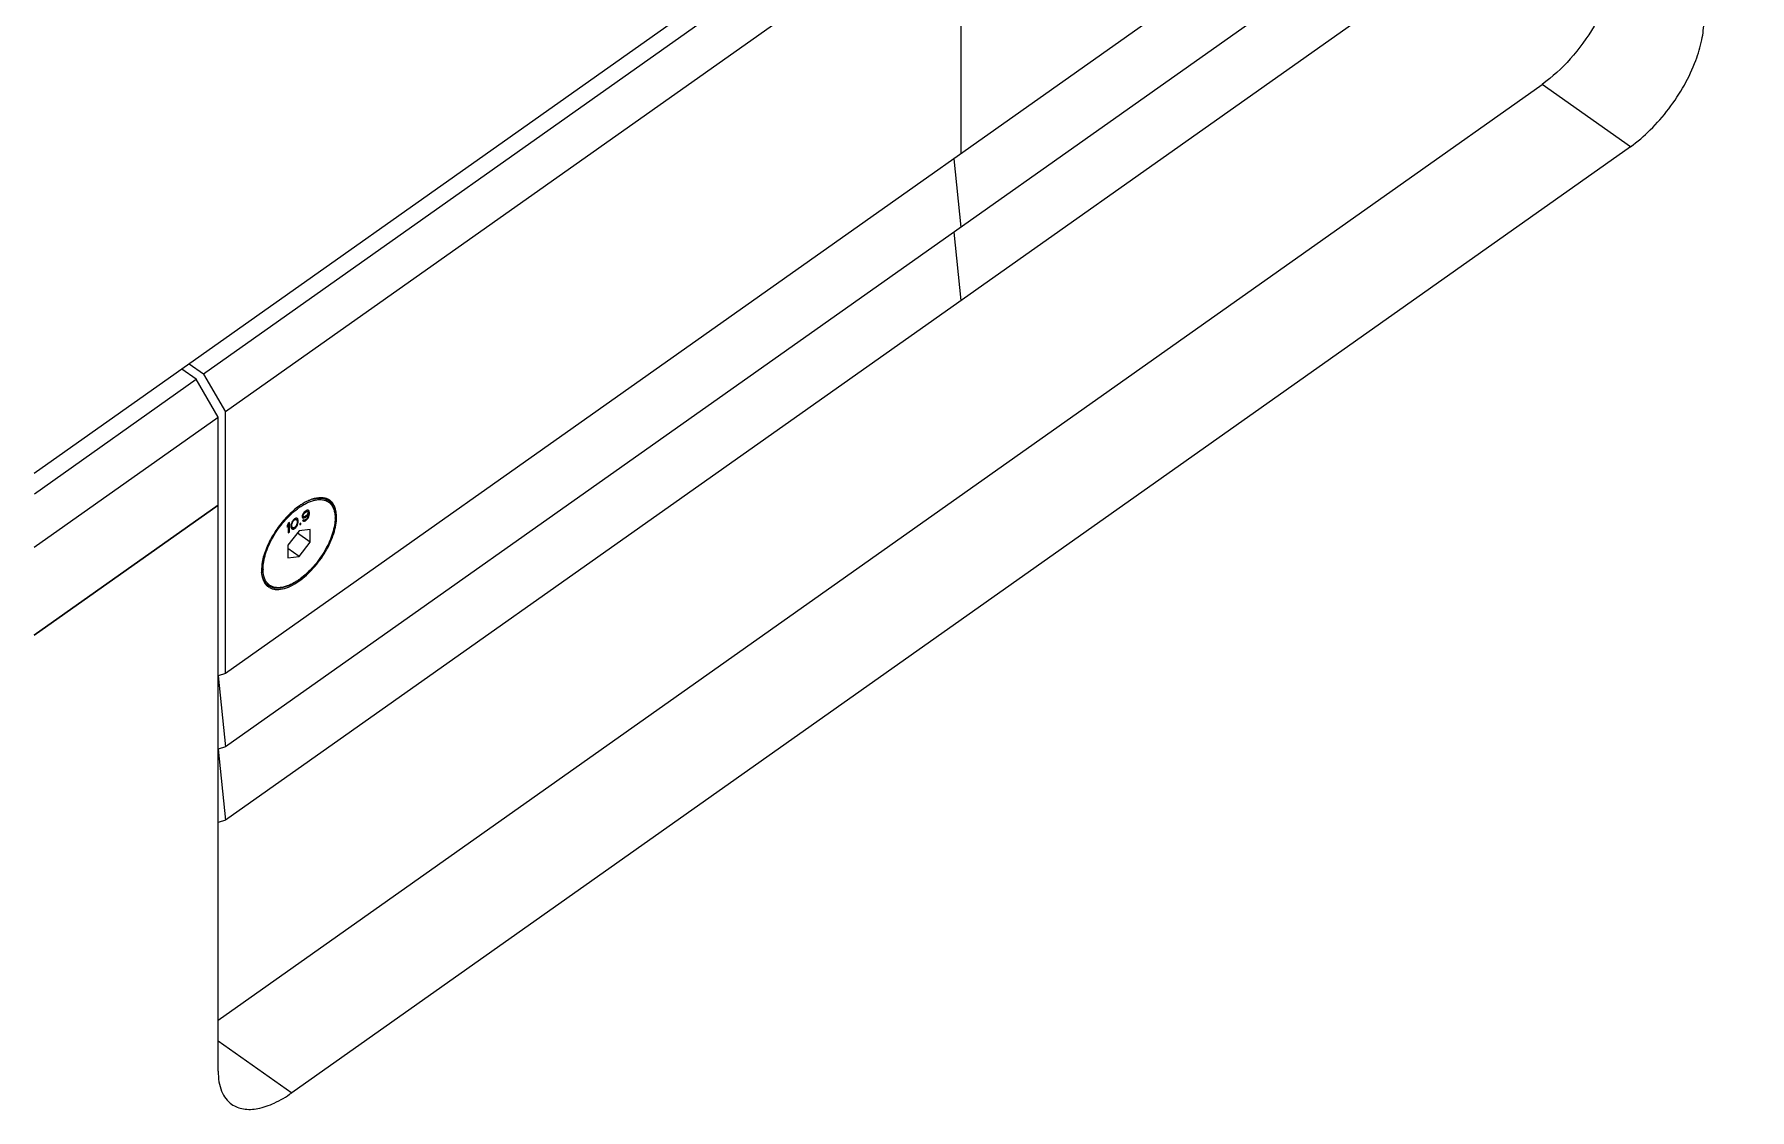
# Model space of a CAD drawing. Header units: millimetres. Extents: x 0 to 9253, y 0 to 2730.
# Drawn here: x 7721.4 to 7886.3, y 1182.9 to 1286.3 of the extents above; entities that cross this region are included whole.
import ezdxf

# ---------------------------------------------------------------- set-up
doc = ezdxf.new("R2010")
doc.units = ezdxf.units.MM
doc.layers.get('0').update_dxf_attribs({"lineweight": 13})

msp = doc.modelspace()

# ---------------------------------------------------------------- linework, layer by layer
at = {"color": 7, "linetype": 'Continuous'}
for p, q in [((7899.61, 1370.1), (7721.42, 1244.1)), ((7879.1, 1353.65), (7737.68, 1253.65)), ((7881.23, 1350.02), (7739.8, 1250.02)), ((7881.23, 1324.85), (7739.8, 1224.85)), ((7881.23, 1317.79), (7739.8, 1217.79)), ((7881.23, 1310.73), (7739.8, 1210.73)), ((7739.1, 1191.52), (7866.38, 1281.52)), ((7874.86, 1275.52), (7866.38, 1281.52)), ((7874.86, 1275.52), (7746.17, 1184.52)), ((7736.98, 1253.15), (7735.6, 1254.12)), ((7737.68, 1253.65), (7736.3, 1254.62)), ((7737.68, 1253.65), (7739.8, 1250.02)), ((7721.43, 1242.15), (7736.98, 1253.15)), ((7739.1, 1249.52), (7736.98, 1253.15)), ((7721.42, 1237.02), (7739.1, 1249.52)), ((7739.1, 1241.04), (7739.1, 1249.52)), ((7739.8, 1224.85), (7739.8, 1250.02)), ((7739.1, 1241.04), (7721.42, 1228.54)), ((7721.42, 1228.54), (7739.1, 1241.04)), ((7739.1, 1186.59), (7739.1, 1241.04)), ((7747.28, 1240.23), (7747.22, 1240.12)), ((7747.3, 1240.11), (7747.24, 1240.15)), ((7747.37, 1240.36), (7747.28, 1240.23)), ((7747.33, 1240.2), (7747.28, 1240.24)), ((7747.3, 1240.11), (7747.33, 1240.2)), ((7747.33, 1240.2), (7747.39, 1240.28)), ((7747.39, 1240.28), (7747.34, 1240.31)), ((7747.47, 1240.45), (7747.37, 1240.36)), ((7747.45, 1240.34), (7747.39, 1240.38)), ((7747.39, 1240.28), (7747.45, 1240.34)), ((7747.45, 1240.34), (7747.58, 1240.43)), ((7747.56, 1240.51), (7747.47, 1240.45)), ((7747.58, 1240.43), (7747.51, 1240.48)), ((7747.57, 1240.5), (7747.52, 1240.48)), ((7747.66, 1240.56), (7747.56, 1240.51)), ((7747.63, 1240.5), (7747.57, 1240.5)), ((7747.64, 1240.45), (7747.57, 1240.5)), ((7747.58, 1240.43), (7747.64, 1240.45)), ((7747.7, 1240.45), (7747.63, 1240.5)), ((7747.64, 1240.45), (7747.7, 1240.45)), ((7747.7, 1240.18), (7747.64, 1240.1)), ((7747.75, 1240.57), (7747.66, 1240.56)), ((7747.66, 1240.02), (7747.77, 1240.18)), ((7747.7, 1240.45), (7747.73, 1240.42)), ((7747.73, 1240.27), (7747.7, 1240.18)), ((7747.77, 1240.18), (7747.71, 1240.22)), ((7747.73, 1240.42), (7747.75, 1240.38)), ((7747.75, 1240.34), (7747.73, 1240.27)), ((7747.81, 1240.53), (7747.75, 1240.57)), ((7747.75, 1240.57), (7747.78, 1240.51)), ((7747.75, 1240.38), (7747.75, 1240.34)), ((7747.77, 1240.14), (7747.75, 1240.01)), ((7747.77, 1240.18), (7747.77, 1240.14)), ((7747.85, 1240.46), (7747.78, 1240.51)), ((7747.78, 1240.51), (7747.8, 1240.39)), ((7747.8, 1240.25), (7747.78, 1240.1)), ((7747.87, 1240.34), (7747.8, 1240.39)), ((7747.8, 1240.25), (7747.8, 1240.39)), ((7747.87, 1240.2), (7747.8, 1240.25)), ((7747.85, 1240.46), (7747.81, 1240.53)), ((7747.87, 1240.34), (7747.85, 1240.46)), ((7747.85, 1240.05), (7747.87, 1240.2)), ((7747.87, 1240.2), (7747.87, 1240.34)), ((7749.69, 1241.48), (7749.63, 1241.52)), ((7745.83, 1239.29), (7745.72, 1239.07)), ((7745.72, 1238.92), (7745.83, 1239.13)), ((7745.72, 1239.07), (7745.72, 1238.92)), ((7745.83, 1239.13), (7745.77, 1239.18)), ((7746.88, 1238.57), (7745.81, 1237.21)), ((7745.95, 1239.37), (7745.83, 1239.29)), ((7745.83, 1239.13), (7745.83, 1238.38)), ((7745.83, 1238.48), (7745.88, 1238.51)), ((7745.88, 1238.51), (7745.88, 1239.32)), ((7745.95, 1238.46), (7745.88, 1238.51)), ((7745.95, 1238.46), (7745.95, 1239.37)), ((7746.12, 1239.22), (7746.1, 1239.11)), ((7746.1, 1239.11), (7746.1, 1238.93)), ((7746.1, 1238.93), (7746.12, 1238.85)), ((7746.14, 1239.29), (7746.12, 1239.22)), ((7746.13, 1239.28), (7746.12, 1239.21)), ((7746.19, 1239.16), (7746.12, 1239.21)), ((7746.12, 1239.07), (7746.12, 1239.21)), ((7746.19, 1239.02), (7746.12, 1239.07)), ((7746.12, 1239.07), (7746.14, 1238.97)), ((7746.12, 1238.85), (7746.14, 1238.81)), ((7746.18, 1239.4), (7746.14, 1239.29)), ((7746.21, 1238.92), (7746.14, 1238.97)), ((7746.14, 1238.97), (7746.22, 1238.91)), ((7746.14, 1238.81), (7746.18, 1238.76)), ((7746.21, 1239.29), (7746.15, 1239.33)), ((7746.16, 1238.79), (7746.15, 1238.79)), ((7746.26, 1238.8), (7746.16, 1238.79)), ((7746.23, 1238.74), (7746.16, 1238.79)), ((7746.23, 1239.49), (7746.18, 1239.4)), ((7746.18, 1238.76), (7746.23, 1238.74)), ((7746.19, 1239.16), (7746.21, 1239.29)), ((7746.19, 1239.02), (7746.19, 1239.16)), ((7746.21, 1238.92), (7746.19, 1239.02)), ((7746.21, 1239.29), (7746.29, 1239.46)), ((7746.29, 1238.86), (7746.21, 1238.92)), ((7746.29, 1238.86), (7746.22, 1238.91)), ((7746.33, 1239.62), (7746.23, 1239.49)), ((7746.29, 1239.46), (7746.23, 1239.5)), ((7746.23, 1238.74), (7746.33, 1238.75)), ((7746.37, 1238.86), (7746.26, 1238.8)), ((7746.33, 1238.75), (7746.26, 1238.8)), ((7746.35, 1239.54), (7746.29, 1239.57)), ((7746.29, 1239.46), (7746.35, 1239.54)), ((7746.35, 1238.86), (7746.29, 1238.86)), ((7746.44, 1239.72), (7746.33, 1239.62)), ((7746.33, 1238.75), (7746.44, 1238.81)), ((7746.35, 1239.54), (7746.44, 1239.62)), ((7746.44, 1238.9), (7746.35, 1238.86)), ((7746.4, 1238.88), (7746.37, 1238.86)), ((7746.44, 1238.81), (7746.37, 1238.86)), ((7746.44, 1239.62), (7746.38, 1239.67)), ((7746.47, 1239.72), (7746.41, 1239.69)), ((7746.56, 1239.78), (7746.44, 1239.72)), ((7746.44, 1239.62), (7746.54, 1239.67)), ((7746.54, 1238.99), (7746.44, 1238.9)), ((7746.44, 1238.81), (7746.56, 1238.91)), ((7746.52, 1239.72), (7746.47, 1239.72)), ((7746.54, 1239.67), (7746.47, 1239.72)), ((7746.56, 1238.91), (7746.49, 1238.95)), ((7746.59, 1239.67), (7746.52, 1239.72)), ((7746.54, 1239.67), (7746.59, 1239.67)), ((7746.59, 1239.07), (7746.54, 1238.99)), ((7746.65, 1239.79), (7746.56, 1239.78)), ((7746.56, 1238.91), (7746.65, 1239.03)), ((7746.59, 1239.67), (7746.67, 1239.61)), ((7746.67, 1239.24), (7746.59, 1239.07)), ((7746.65, 1239.03), (7746.6, 1239.07)), ((7746.71, 1239.13), (7746.64, 1239.18)), ((7746.71, 1239.77), (7746.65, 1239.79)), ((7746.65, 1239.03), (7746.71, 1239.13)), ((7746.66, 1239.79), (7746.68, 1239.77)), ((7746.67, 1239.61), (7746.69, 1239.51)), ((7746.69, 1239.37), (7746.67, 1239.24)), ((7746.75, 1239.72), (7746.68, 1239.77)), ((7746.68, 1239.77), (7746.69, 1239.73)), ((7746.69, 1239.36), (7746.68, 1239.3)), ((7746.75, 1239.24), (7746.68, 1239.29)), ((7746.76, 1239.68), (7746.69, 1239.73)), ((7746.69, 1239.73), (7746.71, 1239.64)), ((7746.69, 1239.51), (7746.69, 1239.37)), ((7746.71, 1239.47), (7746.69, 1239.36)), ((7746.76, 1239.31), (7746.69, 1239.36)), ((7746.75, 1239.72), (7746.71, 1239.77)), ((7746.78, 1239.59), (7746.71, 1239.64)), ((7746.71, 1239.47), (7746.71, 1239.64)), ((7746.78, 1239.42), (7746.71, 1239.47)), ((7746.71, 1239.13), (7746.75, 1239.24)), ((7746.76, 1239.68), (7746.75, 1239.72)), ((7746.75, 1239.24), (7746.76, 1239.31)), ((7746.78, 1239.59), (7746.76, 1239.68)), ((7746.76, 1239.31), (7746.78, 1239.42)), ((7746.78, 1239.42), (7746.78, 1239.59)), ((7747.94, 1238.71), (7746.88, 1238.57)), ((7747.03, 1239.32), (7746.94, 1239.25)), ((7746.94, 1239.25), (7746.94, 1239.16)), ((7746.94, 1239.16), (7747.03, 1239.22)), ((7747.03, 1239.22), (7746.96, 1239.27)), ((7747.03, 1239.22), (7747.03, 1239.32)), ((7747.22, 1240.12), (7747.18, 1239.99)), ((7747.18, 1239.99), (7747.18, 1239.91)), ((7747.18, 1239.91), (7747.22, 1239.84)), ((7747.28, 1240.04), (7747.21, 1240.09)), ((7747.21, 1240.05), (7747.21, 1240.07)), ((7747.28, 1240), (7747.21, 1240.05)), ((7747.21, 1240.05), (7747.23, 1240.01)), ((7747.3, 1239.87), (7747.21, 1239.86)), ((7747.22, 1239.84), (7747.28, 1239.81)), ((7747.32, 1239.64), (7747.22, 1239.57)), ((7747.22, 1239.57), (7747.24, 1239.53)), ((7747.3, 1239.96), (7747.23, 1240.01)), ((7747.23, 1240.01), (7747.26, 1239.97)), ((7747.32, 1239.55), (7747.23, 1239.54)), ((7747.24, 1239.53), (7747.3, 1239.49)), ((7747.33, 1239.92), (7747.26, 1239.97)), ((7747.28, 1240.04), (7747.3, 1240.11)), ((7747.28, 1240), (7747.28, 1240.04)), ((7747.3, 1239.96), (7747.28, 1240)), ((7747.28, 1239.81), (7747.37, 1239.82)), ((7747.33, 1239.92), (7747.3, 1239.96)), ((7747.4, 1239.91), (7747.3, 1239.87)), ((7747.37, 1239.82), (7747.3, 1239.87)), ((7747.3, 1239.49), (7747.39, 1239.5)), ((7747.35, 1239.61), (7747.32, 1239.64)), ((7747.42, 1239.6), (7747.32, 1239.55)), ((7747.39, 1239.5), (7747.32, 1239.55)), ((7747.39, 1239.93), (7747.33, 1239.92)), ((7747.41, 1239.61), (7747.35, 1239.61)), ((7747.37, 1239.82), (7747.47, 1239.86)), ((7747.45, 1239.95), (7747.39, 1239.93)), ((7747.39, 1239.5), (7747.49, 1239.55)), ((7747.4, 1239.91), (7747.44, 1239.94)), ((7747.47, 1239.86), (7747.4, 1239.91)), ((7747.47, 1239.63), (7747.41, 1239.61)), ((7747.42, 1239.6), (7747.46, 1239.63)), ((7747.49, 1239.55), (7747.42, 1239.6)), ((7747.58, 1240.04), (7747.45, 1239.95)), ((7747.47, 1239.86), (7747.56, 1239.93)), ((7747.58, 1239.71), (7747.47, 1239.63)), ((7747.56, 1239.93), (7747.49, 1239.98)), ((7747.56, 1239.6), (7747.49, 1239.65)), ((7747.49, 1239.55), (7747.56, 1239.6)), ((7747.56, 1239.93), (7747.66, 1240.02)), ((7747.56, 1239.6), (7747.66, 1239.69)), ((7747.64, 1240.1), (7747.58, 1240.04)), ((7747.64, 1239.77), (7747.58, 1239.71)), ((7747.66, 1240.02), (7747.6, 1240.06)), ((7747.66, 1239.69), (7747.6, 1239.73)), ((7747.7, 1239.85), (7747.64, 1239.77)), ((7747.66, 1239.69), (7747.75, 1239.81)), ((7747.73, 1239.94), (7747.7, 1239.85)), ((7747.75, 1239.81), (7747.7, 1239.85)), ((7747.75, 1240.01), (7747.73, 1239.94)), ((7747.81, 1239.93), (7747.74, 1239.98)), ((7747.75, 1239.81), (7747.81, 1239.93)), ((7747.78, 1240.1), (7747.76, 1240.04)), ((7747.85, 1240.05), (7747.78, 1240.1)), ((7747.81, 1239.93), (7747.85, 1240.05)), ((7747.94, 1237.48), (7747.94, 1238.71)), ((7745.81, 1237.21), (7745.81, 1235.98)), ((7746.88, 1236.12), (7745.81, 1236.87)), ((7745.83, 1238.38), (7745.95, 1238.46)), ((7747.94, 1237.48), (7746.71, 1238.35)), ((7746.88, 1236.12), (7747.94, 1237.48)), ((7745.81, 1235.98), (7746.88, 1236.12)), ((7743.92, 1233.31), (7743.86, 1233.36)), ((7739.8, 1224.85), (7739.1, 1224.64)), ((7739.1, 1224.64), (7739.8, 1217.79)), ((7739.8, 1217.79), (7739.1, 1217.58)), ((7739.1, 1217.58), (7739.8, 1210.73)), ((7739.8, 1210.73), (7739.1, 1210.52)), ((7739.1, 1189.52), (7746.17, 1184.52))]:
    msp.add_line(p, q, dxfattribs=at)
at = {"color": 253, "linetype": 'Continuous', "true_color": 0xa2afbf}
for p, q in [((7810.52, 1274.85), (7810.52, 1300.02)), ((7810.52, 1267.79), (7809.84, 1274.37)), ((7810.52, 1260.73), (7809.84, 1267.31))]:
    msp.add_line(p, q, dxfattribs=at)
at = {"color": 7, "linetype": 'Continuous'}
for centre, radius, start, end in [((7749.46, 1237.74), 4.09, 112.2996, 113.5843), ((7748.88, 1240.45), 1.31, 65.2393, 66.982), ((7748.9, 1240.48), 1.27, 59.8032, 65.2587), ((7748.91, 1240.5), 1.25, 54.7383, 59.7998), ((7748.97, 1240.46), 1.25, 54.7342, 58.0348), ((7748.69, 1240.68), 1.33, 41.6923, 44.0033), ((7748.99, 1240.34), 1.23, 47.9868, 56.8574), ((7748.66, 1240.65), 1.37, 38.8292, 41.6887), ((7748.6, 1240.6), 1.45, 31.9349, 38.7796), ((7746.9, 1239.8), 3.44, 359.9994, 0.4593), ((7747.01, 1234.8), 3.74, 177.6256, 179.9808), ((7746.85, 1234.9), 3.44, 179.9994, 180.4593), ((7744.34, 1234.52), 1.33, 243.4058, 247.4692), ((7744.68, 1234.24), 1.3, 224.4256, 230.4894), ((7744.64, 1234.34), 1.26, 227.9788, 234.7199), ((7744.35, 1234.56), 1.37, 247.4674, 250.4651), ((7744.67, 1234.23), 1.28, 230.5033, 234.7481), ((7744.37, 1234.6), 1.41, 250.4682, 253.68), ((7744.69, 1234.41), 1.34, 234.7628, 243.3431), ((7744.76, 1234.35), 1.23, 227.9868, 236.8574), ((7744.67, 1234.23), 1.28, 234.7541, 239.3231), ((7744.39, 1234.66), 1.47, 253.6865, 257.1141)]:
    msp.add_arc(centre, radius, start, end, dxfattribs=at)
for points, knots in [([(7873.45, 1293.59), (7873.45, 1293.09), (7873.34, 1292.05), (7872.77, 1289.83), (7871.45, 1287.01), (7869.23, 1283.95), (7867.37, 1282.22), (7866.38, 1281.52)], [0, 0, 0, 0, 0.102808, 0.218186, 0.475686, 0.74646, 1, 1, 1, 1]), ([(7881.16, 1283.83), (7881.4, 1284.47), (7881.77, 1285.7), (7881.93, 1286.99), (7881.93, 1287.59)], [0, 0, 0, 0, 0.532637, 1, 1, 1, 1]), ([(7874.86, 1275.52), (7875.55, 1276), (7876.87, 1277.14), (7878.61, 1279.14), (7880.09, 1281.39), (7880.85, 1283.01), (7881.16, 1283.83)], [0, 0, 0, 0, 0.237852, 0.493277, 0.752115, 1, 1, 1, 1]), ([(7743.41, 1234.9), (7743.41, 1235.01), (7743.42, 1235.25), (7743.49, 1235.74), (7743.65, 1236.39), (7743.96, 1237.19), (7744.36, 1237.99), (7744.86, 1238.76), (7745.43, 1239.49), (7746.05, 1240.15), (7746.49, 1240.53), (7746.72, 1240.7)], [0, 0, 0, 0, 0.049659, 0.102523, 0.217022, 0.341524, 0.473121, 0.608401, 0.743706, 0.875378, 1, 1, 1, 1]), ([(7746.89, 1240.96), (7746.49, 1240.68), (7745.71, 1240), (7744.73, 1238.79), (7743.94, 1237.46), (7743.57, 1236.5), (7743.44, 1236.03)], [0, 0, 0, 0, 0.241612, 0.501403, 0.760471, 1, 1, 1, 1]), ([(7746.72, 1240.7), (7746.75, 1240.72), (7746.85, 1240.8), (7746.96, 1240.87), (7747.04, 1240.92)], [0, 0, 0, 0, 0.254015, 1, 1, 1, 1]), ([(7747.82, 1241.49), (7747.74, 1241.46), (7747.42, 1241.31), (7747.11, 1241.12), (7746.89, 1240.96)], [0, 0, 0, 0, 0.235975, 1, 1, 1, 1]), ([(7747.04, 1240.92), (7747.16, 1241), (7747.41, 1241.15), (7747.78, 1241.34), (7748.15, 1241.48), (7748.5, 1241.56), (7748.83, 1241.6), (7749.14, 1241.58), (7749.42, 1241.51), (7749.59, 1241.42), (7749.67, 1241.37)], [0, 0, 0, 0, 0.159237, 0.308339, 0.446786, 0.574519, 0.692059, 0.800643, 0.902335, 1, 1, 1, 1]), ([(7749.03, 1241.76), (7748.94, 1241.77), (7748.56, 1241.75), (7748.18, 1241.64), (7747.9, 1241.53)], [0, 0, 0, 0, 0.226753, 1, 1, 1, 1]), ([(7748.17, 1241.62), (7748.31, 1241.66), (7748.57, 1241.72), (7748.97, 1241.74), (7749.32, 1241.67), (7749.54, 1241.58), (7749.63, 1241.52)], [0, 0, 0, 0, 0.283992, 0.541391, 0.777304, 1, 1, 1, 1]), ([(7749.4, 1241.65), (7749.33, 1241.68), (7749.19, 1241.73), (7749.05, 1241.75), (7748.98, 1241.76)], [0, 0, 0, 0, 0.489756, 1, 1, 1, 1]), ([(7749.03, 1241.76), (7749.14, 1241.74), (7749.35, 1241.69), (7749.54, 1241.58), (7749.63, 1241.52)], [0, 0, 0, 0, 0.5083, 1, 1, 1, 1]), ([(7749.42, 1241.7), (7749.39, 1241.71), (7749.26, 1241.74), (7749.13, 1241.76), (7749.03, 1241.76)], [0, 0, 0, 0, 0.242501, 1, 1, 1, 1]), ([(7749.82, 1241.51), (7749.79, 1241.53), (7749.67, 1241.61), (7749.53, 1241.67), (7749.42, 1241.7)], [0, 0, 0, 0, 0.247127, 1, 1, 1, 1]), ([(7749.69, 1241.48), (7749.75, 1241.44), (7749.85, 1241.35), (7749.99, 1241.2), (7750.11, 1241.02), (7750.24, 1240.75), (7750.35, 1240.35), (7750.37, 1240.02), (7750.37, 1239.85)], [0, 0, 0, 0, 0.110975, 0.223412, 0.338896, 0.458755, 0.715402, 1, 1, 1, 1]), ([(7750.48, 1239.9), (7750.48, 1240.07), (7750.46, 1240.4), (7750.33, 1240.86), (7750.13, 1241.24), (7749.93, 1241.43), (7749.82, 1241.51)], [0, 0, 0, 0, 0.289641, 0.548348, 0.781427, 1, 1, 1, 1]), ([(7749.82, 1241.26), (7749.86, 1241.22), (7749.94, 1241.14), (7750.08, 1240.95), (7750.22, 1240.66), (7750.32, 1240.26), (7750.34, 1239.97), (7750.34, 1239.82)], [0, 0, 0, 0, 0.108516, 0.219746, 0.454832, 0.713498, 1, 1, 1, 1]), ([(7746.86, 1233.73), (7747.37, 1234.09), (7748.32, 1234.97), (7749.28, 1236.28), (7749.88, 1237.43), (7750.22, 1238.29), (7750.43, 1239.11), (7750.48, 1239.64), (7750.48, 1239.9)], [0, 0, 0, 0, 0.253148, 0.523868, 0.656359, 0.78181, 0.897159, 1, 1, 1, 1]), ([(7750.37, 1239.85), (7750.37, 1239.61), (7750.32, 1239.11), (7750.13, 1238.35), (7749.83, 1237.55), (7749.43, 1236.75), (7748.94, 1235.97), (7748.37, 1235.24), (7747.76, 1234.58), (7747.31, 1234.19), (7747.08, 1234.01)], [0, 0, 0, 0, 0.103121, 0.21766, 0.341826, 0.472936, 0.607774, 0.742859, 0.874691, 1, 1, 1, 1]), ([(7750.34, 1239.8), (7750.34, 1239.57), (7750.29, 1239.08), (7750.11, 1238.34), (7749.82, 1237.57), (7749.43, 1236.78), (7748.95, 1236.02), (7748.41, 1235.3), (7747.81, 1234.65), (7747.37, 1234.26), (7747.15, 1234.09)], [0, 0, 0, 0, 0.102221, 0.216258, 0.340176, 0.471237, 0.606216, 0.741639, 0.874004, 1, 1, 1, 1]), ([(7743.44, 1236.03), (7743.42, 1235.93), (7743.33, 1235.58), (7743.28, 1235.22), (7743.27, 1234.95)], [0, 0, 0, 0, 0.265018, 1, 1, 1, 1]), ([(7743.27, 1234.8), (7743.27, 1234.7), (7743.28, 1234.36), (7743.35, 1234.01), (7743.46, 1233.79)], [0, 0, 0, 0, 0.273102, 1, 1, 1, 1]), ([(7743.8, 1233.41), (7743.73, 1233.47), (7743.59, 1233.63), (7743.44, 1233.91), (7743.33, 1234.23), (7743.29, 1234.47), (7743.28, 1234.59)], [0, 0, 0, 0, 0.225189, 0.463041, 0.719891, 1, 1, 1, 1]), ([(7743.4, 1233.93), (7743.45, 1233.82), (7743.55, 1233.65), (7743.72, 1233.47), (7743.81, 1233.39), (7743.86, 1233.36)], [0, 0, 0, 0, 0.513601, 0.758651, 1, 1, 1, 1]), ([(7743.93, 1233.44), (7743.89, 1233.47), (7743.81, 1233.56), (7743.67, 1233.75), (7743.53, 1234.04), (7743.43, 1234.43), (7743.41, 1234.72), (7743.41, 1234.87)], [0, 0, 0, 0, 0.108516, 0.219746, 0.454832, 0.713498, 1, 1, 1, 1]), ([(7743.86, 1233.36), (7743.78, 1233.41), (7743.63, 1233.54), (7743.51, 1233.71), (7743.46, 1233.79)], [0, 0, 0, 0, 0.49311, 1, 1, 1, 1]), ([(7743.46, 1233.79), (7743.47, 1233.74), (7743.55, 1233.58), (7743.66, 1233.43), (7743.75, 1233.33)], [0, 0, 0, 0, 0.260789, 1, 1, 1, 1]), ([(7744.02, 1233.13), (7744.1, 1233.08), (7744.29, 1232.99), (7744.71, 1232.91), (7745.33, 1232.96), (7746.1, 1233.24), (7746.6, 1233.55), (7746.86, 1233.73)], [0, 0, 0, 0, 0.096384, 0.197498, 0.423384, 0.690688, 1, 1, 1, 1]), ([(7747.15, 1234.09), (7747.01, 1233.98), (7746.73, 1233.77), (7746.29, 1233.51), (7745.86, 1233.31), (7745.45, 1233.17), (7745.06, 1233.1), (7744.7, 1233.1), (7744.37, 1233.17), (7744.17, 1233.26), (7744.08, 1233.32)], [0, 0, 0, 0, 0.161964, 0.313807, 0.454456, 0.583376, 0.700739, 0.807633, 0.906262, 1, 1, 1, 1]), ([(7747.08, 1234.01), (7746.95, 1233.91), (7746.68, 1233.72), (7746.27, 1233.47), (7745.86, 1233.28), (7745.46, 1233.14), (7745.08, 1233.06), (7744.72, 1233.04), (7744.39, 1233.09), (7744.18, 1233.16), (7744.09, 1233.21)], [0, 0, 0, 0, 0.157015, 0.305114, 0.443514, 0.571884, 0.690451, 0.800112, 0.902525, 1, 1, 1, 1]), ([(7739.1, 1186.59), (7739.1, 1186.25), (7739.14, 1185.6), (7739.38, 1184.7), (7739.79, 1183.95), (7740.18, 1183.57), (7740.39, 1183.42)], [0, 0, 0, 0, 0.289414, 0.54828, 0.781456, 1, 1, 1, 1]), ([(7740.39, 1183.42), (7740.73, 1183.19), (7741.57, 1182.87), (7743.02, 1182.96), (7744.61, 1183.52), (7745.64, 1184.14), (7746.17, 1184.52)], [0, 0, 0, 0, 0.195804, 0.420066, 0.687916, 1, 1, 1, 1])]:
    msp.add_open_spline(points, degree=3, knots=knots, dxfattribs=at)

doc.saveas('drawing.dxf')
